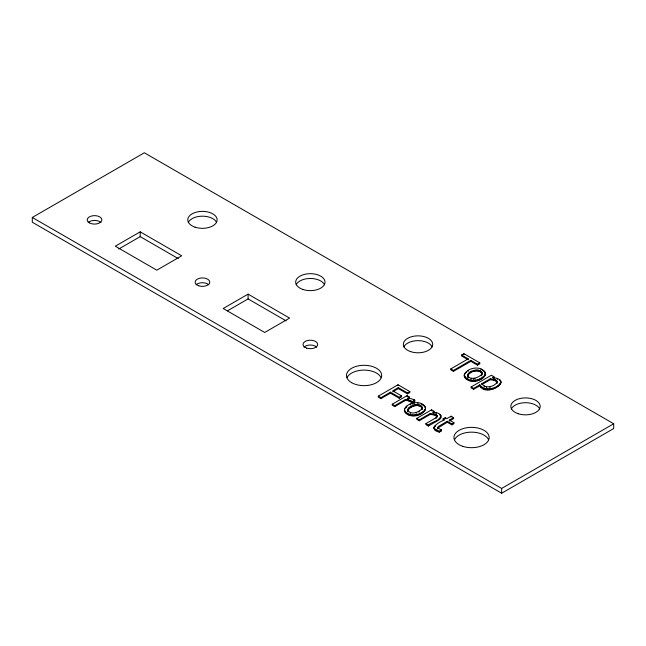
<?xml version="1.0" encoding="UTF-8"?>
<svg xmlns="http://www.w3.org/2000/svg" width="646" height="646" viewBox="0 0 646 646"><rect width="100%" height="100%" fill="white"/><g stroke="black" fill="none" stroke-linecap="round" stroke-linejoin="round"><path stroke-width="0.97" d="M422.25 408.062L421.919 409.742C423.808 401.368 407.028 404.235 407.731 411.171L407.779 409.516M482.077 374.438C480.842 367.606 465.411 371.886 468.334 377.87L468.334 376.909C464.587 369.496 486.212 366.758 481.092 375.907L482.11 372.79M479.817 385.751L473.615 389.328L471.128 387.891L471.128 386.93L473.615 388.367L479.817 384.79L479.817 385.751C486.188 398.283 514.741 379.63 492.325 377.571L493.875 376.675L493.875 377.627M500.771 383.466L500.868 381.544M497.065 383.353L497.21 381.77C496.314 379.049 492.527 379.154 490.233 378.774L481.843 383.619L481.843 384.58L490.233 379.735C492.527 380.106 496.314 380.01 497.21 382.723L497.21 381.77M437.705 428.161L447.274 422.242L451.861 424.882L453.928 423.695L453.928 422.734L451.861 423.929L447.274 421.281L438.545 426.368L437.738 428.023L441.501 429.905L441.501 430.866L439.256 432.158C427.426 428.928 438.82 421.878 444.787 419.843L443.099 418.866L443.099 419.827M434.055 428.306L434.225 426.675M434.047 412.213L434.047 411.26L432.408 412.205L437.649 413.012L439.894 414.264L440.887 415.669L440.677 418.148L437.996 420.498L428.395 426.037L425.9 424.6L425.9 423.647L436.131 417.623L437.285 416.097L436.704 415.136L434.863 414.134L430.301 413.424L419.254 419.803L416.759 418.366L416.759 419.327L419.254 420.764L430.301 414.385L434.863 415.095L437.285 417.058L437.285 416.097M425.221 410.315L425.561 408.248C424.18 417.114 405.349 419.407 404.436 409.298C407.489 401.505 424.398 399.43 425.561 409.209M485.049 375.73L485.388 373.663C483.87 382.238 466.735 384.661 464.264 375.673C465.726 366.871 484.363 364.602 485.388 374.623M404.808 409.152L404.436 410.258L404.436 409.298M464.264 375.673L464.635 373.606M425.9 423.647L428.395 425.084C431.673 421.58 440.096 421.184 440.887 415.669M407.779 410.476C410.355 406.068 419.101 403.08 422.282 408.337L422.282 407.376M479.817 384.79C484.621 391.783 496.814 389.11 500.771 382.505M404.485 411.349L404.485 410.388C408.861 417.558 420.756 415.523 425.221 409.354M464.264 374.712C466.824 383.264 480.802 381.156 485.049 374.769M497.065 382.392C493.754 386.906 485.34 389.167 481.843 383.619M421.919 408.789C418.81 412.447 410.759 415.394 407.731 410.21M481.092 374.955C477.741 377.781 472.234 380.001 468.334 376.909M32.3 217.46L144.349 152.771L613.7 423.752L613.7 428.54L501.651 493.229L32.3 222.248L32.3 217.46L501.651 488.441L613.7 423.752M140.198 231.833L115.295 246.207L156.8 270.173L181.696 255.792L140.198 231.833L140.198 236.63L178.239 258.586M118.735 249.017L140.198 236.63M248.096 294.132L223.193 308.505L264.69 332.464L289.594 318.09L248.096 294.132L248.096 298.92L286.138 320.884M227.489 310.815L248.096 298.92M409.83 391.581L407.497 392.93L398.316 387.624L392.752 390.838L401.546 395.917L401.546 396.878L399.22 398.227L390.418 393.148L380.922 398.63L378.298 397.112L378.298 396.16L398.025 384.766L409.83 391.581L409.83 392.542L407.497 393.89L398.316 388.585L392.752 391.799M378.298 396.16L380.922 397.67L390.418 392.187L399.22 397.266L401.546 395.917M467.381 359.337L461.583 355.986L461.583 355.034L463.917 353.685L479.792 362.85L479.792 363.811L477.459 365.151L470.837 361.332L453.435 371.369L450.811 369.859L450.811 368.898L468.213 358.853L468.213 359.814M407.335 399.333L407.335 398.372L411.421 398.768L414.441 399.963L414.813 401.198C411.857 404.719 408.91 399.389 405.244 400.544L394.738 406.609L392.251 405.171L392.251 404.21L407.045 395.667L409.54 397.104L409.54 398.065L408.07 398.913M450.811 368.898L453.435 370.416L470.837 360.371L477.459 364.199L479.792 362.85M392.251 404.21L394.738 405.648L405.244 399.583C408.91 398.437 411.857 403.758 414.813 400.245M407.335 398.372L409.54 397.104M416.759 418.366L431.56 409.822L434.047 411.26M471.128 386.93L491.388 375.237L493.875 376.675M443.099 418.866L445.167 417.679L446.854 418.648L451.102 416.194L453.597 417.631L453.597 418.592L449.341 421.047L449.341 420.086L453.597 417.631M434.055 427.353L435.186 429.259L439.256 431.205L441.501 429.905M461.583 355.034L468.213 358.853M449.341 420.086L453.928 422.734M441.501 430.866L441.355 429.824M414.813 401.198L414.441 399.963M500.868 382.505L500.577 380.647M440.935 417.373L440.54 414.95M501.651 488.441L501.651 493.229M500.303 383.498L500.303 384.451M499.891 379.816L499.891 380.777M499.479 384.483L499.479 385.444M498.308 385.468L498.308 386.429M497.388 378.386L497.388 379.347M497.049 381.172L497.049 382.133M496.79 386.445L496.79 387.406M496.596 380.607L496.596 381.568M495.837 380.066L495.837 381.027M494.925 387.398L494.925 388.359M494.675 379.533L494.675 380.494M494.069 377.692L494.069 378.645M493.318 379.162L493.318 380.114M493.027 388.109L493.027 389.07M491.097 388.585L491.097 389.546M490.233 378.774L490.233 379.735M489.983 386.712L489.983 387.673M489.135 388.827L489.135 389.788M487.229 388.835L487.229 389.796M486.373 386.768L486.373 387.729M485.485 388.617L485.485 389.578M485.308 372.58L485.308 373.541L484.823 371.563M484.274 375.867L484.274 376.828M484.298 385.985L484.298 386.938M483.935 370.602L483.935 371.563M483.894 388.181L483.894 389.134M483.063 376.957L483.063 377.91M482.643 369.714L482.643 370.667M482.465 387.511L482.465 388.472M481.859 372.144L481.859 373.097M481.746 374.204L481.746 375.156M481.423 378.031L481.423 378.992M481.318 371.531L481.318 372.484M481.092 368.963L481.092 369.924M480.769 386.243L480.769 387.204M480.495 370.949L480.495 371.91M479.485 370.473L479.485 371.426M479.55 378.984L479.55 379.945M478.42 370.158L478.42 371.111M477.66 379.686L477.66 380.647M477.459 364.199L477.459 365.151M477.289 370.005L477.289 370.965M476.094 370.021L476.094 370.982M475.763 380.131L475.763 381.092M474.842 370.215L474.842 371.175M474.81 378.201L474.81 379.162M473.849 380.324L473.849 381.285M473.55 378.394L473.55 379.355M473.615 388.367L473.615 389.328M473.534 370.586L473.534 371.547M471.984 380.276L471.984 381.237M471.225 378.273L471.225 379.226M470.837 360.371L470.837 361.332M470.764 371.886L470.764 372.839M470.223 379.993L470.223 380.954M468.584 373.445L468.584 374.405M468.568 379.477L468.568 380.437M468.197 370.4L468.197 371.361M467.946 374.195L467.946 375.156M467.801 376.287L467.801 377.248M467.599 374.93L467.559 376.586M467.018 378.734L467.018 379.686M466.598 371.45L466.598 372.411M465.685 377.813L465.685 378.766M465.411 372.516L465.411 373.477M464.789 376.836L464.789 377.797M464.312 375.802L464.312 376.763M463.917 353.685L463.917 354.646M453.435 370.416L453.435 371.369M451.861 423.929L451.861 424.882M451.102 416.194L451.102 417.155M447.274 421.281L447.274 422.242M445.167 417.679L445.167 418.632M440.677 417.195L440.677 418.148M440.096 417.97L440.096 418.923M439.894 414.264L439.894 415.225M439.256 431.205L439.256 432.158M439.207 418.753L439.207 419.706M438.545 426.368L438.545 427.329M437.705 427.2L437.738 428.984M437.52 430.559L437.52 431.52M437.148 415.62L437.148 416.581M436.704 415.136L436.704 416.089M436.131 412.6L436.131 413.553M436.131 417.623L436.131 418.584M436.074 429.856L436.074 430.809M435.929 414.611L435.929 415.564M435.485 425.294L435.485 426.247M435.186 429.259L435.186 430.212M434.863 414.134L434.863 415.095M434.701 425.997L434.701 426.949M434.556 428.637L434.556 429.598M434.177 428.007L434.177 428.96M433.523 413.787L433.523 414.748M431.56 409.822L431.56 410.775M430.301 413.424L430.301 414.385M428.395 425.084L428.395 426.037M425.488 407.166L425.488 408.127M425.003 406.148L425.003 407.109M424.446 410.452L424.446 411.413M424.107 405.195L424.107 406.148M423.243 411.542L423.243 412.495M422.815 404.299L422.815 405.252M422.032 406.73L422.032 407.683M421.491 406.116L421.491 407.069M421.596 412.616L421.596 413.577M421.265 403.556L421.265 404.509M420.667 405.535L420.667 406.495M419.722 413.569L419.722 414.53M419.666 405.058L419.666 406.011M419.254 419.803L419.254 420.764M419.028 411.139L419.028 412.091M418.592 404.743L418.592 405.704M417.841 402.757L417.841 403.718M417.833 414.272L417.833 415.233M417.461 404.59L417.461 405.551M416.266 404.614L416.266 405.567M416.282 412.414L416.282 413.375M415.935 414.716L415.935 415.677M415.015 404.8L415.015 405.761M414.029 402.902L414.029 403.863M414.021 414.91L414.021 415.871M413.884 399.616L413.884 400.577M413.715 405.171L413.715 406.132M412.213 401.739L412.213 402.7M412.083 401.667L412.083 402.628M412.124 403.346L412.124 404.307M412.156 414.861L412.156 415.822M411.591 401.271L411.591 402.224M410.864 400.827L410.864 401.78M410.945 406.471L410.945 407.424M410.331 412.552L410.331 413.505M410.396 414.579L410.396 415.54M410.234 404.041L410.234 405.002M409.75 400.31L409.75 401.263M408.757 408.038L408.757 408.991M408.74 414.062L408.74 415.023M408.425 399.922L408.425 400.883M408.119 408.781L408.119 409.742M407.973 410.872L407.973 411.833M407.497 392.93L407.497 393.89M407.19 413.319L407.19 414.272M407.045 395.667L407.045 396.628M406.915 399.68L406.915 400.633M406.778 406.035L406.778 406.996L405.583 408.062L405.583 407.101M405.866 412.398L405.866 413.351M405.244 399.583L405.244 400.544M404.961 411.421L404.961 412.382M399.22 397.266L399.22 398.227M398.316 387.624L398.316 388.585M398.025 384.766L398.025 385.727M394.738 405.648L394.738 406.609M390.418 392.187L390.418 393.148M380.922 397.67L380.922 398.63M88.195 222.531A7.332 4.239 0 0 1 100.905 222.531M303.991 347.12A7.332 4.239 0 0 1 316.693 347.12M196.093 284.821A7.332 4.239 0 0 1 208.795 284.821M403.863 346.926A14.672 8.471 0 0 1 418.035 340.644A14.672 8.471 0 0 1 432.206 346.926M188.277 222.458A14.672 8.471 0 0 1 202.448 216.176A14.672 8.471 0 0 1 216.62 222.458M296.167 284.749A14.672 8.471 0 0 1 310.346 278.474A14.672 8.471 0 0 1 324.518 284.749M347.08 377.635A17.604 10.166 0 0 1 364.086 370.101A17.604 10.166 0 0 1 381.092 377.635M511.341 408.975A14.672 8.471 0 0 1 525.513 402.7A14.672 8.471 0 0 1 539.685 408.975M454.558 439.684A17.604 10.166 0 0 1 471.564 432.15A17.604 10.166 0 0 1 488.57 439.684M306.672 348.113A7.332 4.239 0 0 0 317.679 344.447A7.332 4.239 0 0 0 306.672 340.773A7.332 4.239 0 0 0 306.672 348.113M89.358 222.854A7.332 4.239 0 0 0 101.632 220.948A7.332 4.239 0 0 0 92.653 215.764A7.332 4.239 0 0 0 89.358 222.854M198.774 285.815A7.332 4.239 0 0 0 209.78 282.149A7.332 4.239 0 0 0 198.774 278.483A7.332 4.239 0 0 0 198.774 285.815M410.695 351.658A14.672 8.471 0 0 0 432.707 344.326A14.672 8.471 0 0 0 410.695 336.986A14.672 8.471 0 0 0 410.695 351.658M195.108 227.19A14.672 8.471 0 0 0 217.121 219.858A14.672 8.471 0 0 0 195.108 212.518A14.672 8.471 0 0 0 195.108 227.19M303.006 289.489A14.672 8.471 0 0 0 325.019 282.149A14.672 8.471 0 0 0 303.006 274.816A14.672 8.471 0 0 0 303.006 289.489M351.634 382.658A17.604 10.166 0 0 0 381.092 378.104A17.604 10.166 0 0 0 359.523 365.652A17.604 10.166 0 0 0 351.634 382.658M518.181 413.715A14.672 8.471 0 0 0 540.185 406.374A14.672 8.471 0 0 0 518.181 399.042A14.672 8.471 0 0 0 518.181 413.715M462.762 446.329A17.604 10.166 0 0 0 489.175 437.528A17.604 10.166 0 0 0 462.762 428.718A17.604 10.166 0 0 0 462.762 446.329"/></g></svg>
